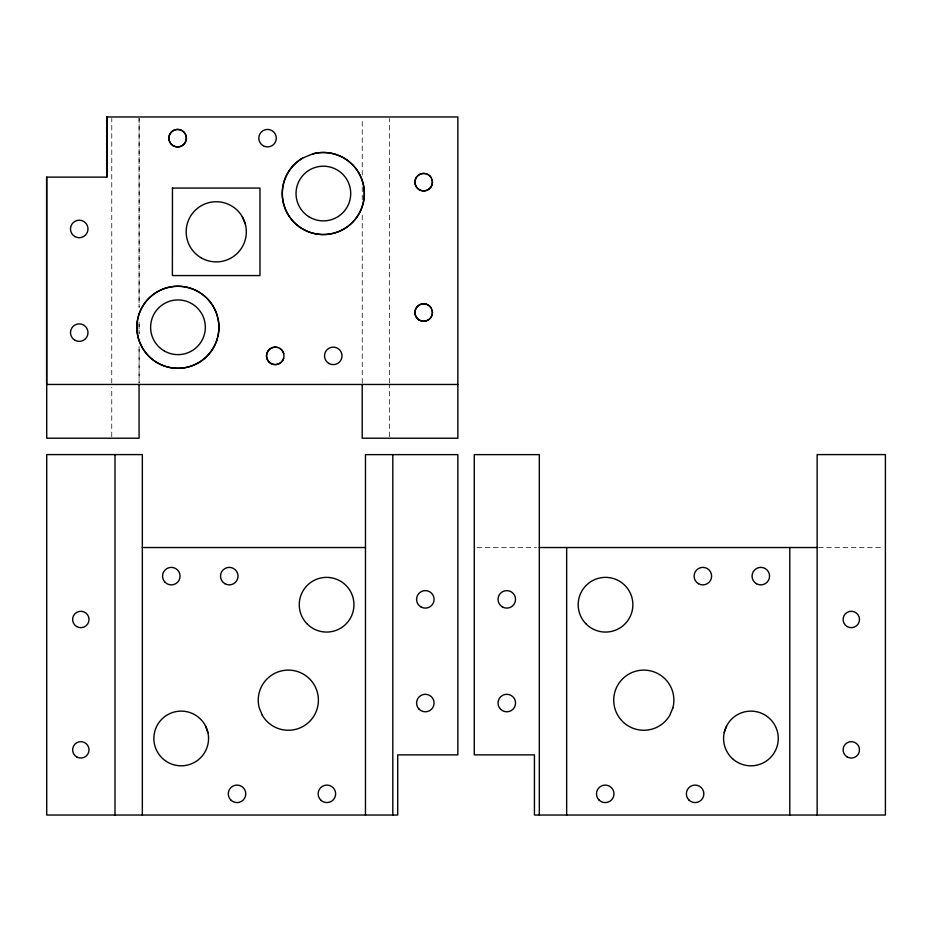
<?xml version="1.0" encoding="UTF-8"?>
<svg xmlns="http://www.w3.org/2000/svg" width="932" height="932" viewBox="0 0 932 932"><rect width="100%" height="100%" fill="white"/><g stroke="black" fill="none" stroke-linecap="round" stroke-linejoin="round"><path stroke-width="0.7" stroke-dasharray="4.66 3.5" d="M111.747 436.758L111.77 387.374M111.747 383.017L111.77 118.422M362.222 383.017L362.245 212.915M362.222 199.832L362.245 186.75M362.222 175.123L362.245 118.422M389.599 436.77L389.576 384.438M389.588 383.017L389.576 118.422M477.161 547.527L536.424 547.527M818.587 547.527L882.499 547.527M139.089 346.669L139.089 383.017L139.113 346.669M139.089 321.959L139.089 333.586L139.113 321.959M139.089 118.422L139.089 307.42L139.113 118.422"/><path stroke-width="1.4" d="M46.717 177.127L46.728 438.215L139.089 438.215L139.066 384.473M106.761 177.127L106.761 116.966L457.857 116.966L457.857 438.226L362.21 438.215L362.21 384.473M106.877 116.966L106.877 177.127L46.6 177.127L46.6 384.462L457.833 384.473M724.211 732.634L726.634 725.923M312.721 153.908L302.749 158.009A41.02 41.02 0 0 0 299.731 227.128A41.02 41.02 0 0 0 363.655 200.66A41.02 41.02 0 0 0 312.639 153.908A41.02 41.02 0 0 1 363.736 200.66A41.02 41.02 0 0 1 299.813 227.128A41.02 41.02 0 0 1 302.83 158.009M142.34 547.527L365.472 547.527M539.313 547.527L817.143 547.527M242.308 216.772L245.314 224.03M205.506 725.923L207.918 732.634M817.143 815.034L817.143 454.595L885.4 454.595L885.4 815.034L534.432 815.034L534.432 754.873L474.272 754.873L474.272 454.63L539.313 454.63L539.313 815.034M789.788 547.527L789.788 815.034M566.656 547.527L566.656 815.034M392.815 454.63L392.815 815.034M365.472 815.034L365.472 454.63L457.857 454.63L457.857 754.873L397.708 754.873L397.708 815.034L46.728 815.034L46.728 454.595L142.34 454.595L142.34 815.034M114.997 454.595L114.997 815.034M283.771 358.144A8.749 8.749 0 0 1 273.053 364.33A8.749 8.749 0 0 1 266.867 353.612A8.749 8.749 0 0 1 277.573 347.426M279.693 348.3A8.749 8.749 0 0 1 283.771 353.612M217.878 317.963A41.02 41.02 0 0 1 217.878 336.603M217.552 337.897A41.02 41.02 0 0 1 154.409 360.882A41.02 41.02 0 0 1 154.409 293.685A41.02 41.02 0 0 1 217.552 316.67M432.203 310.263A8.749 8.749 0 0 1 422.231 321.144A8.749 8.749 0 0 1 416.581 307.502A8.749 8.749 0 0 1 431.33 308.154M432.203 179.888A8.749 8.749 0 0 1 422.231 190.769A8.749 8.749 0 0 1 416.581 177.138A8.749 8.749 0 0 1 431.33 177.779M172.467 188.066L172.385 275.569L259.97 275.569L259.97 188.066L172.385 188.066M672.857 707.971L669.852 715.228A30.08 30.08 0 0 1 619.163 717.442A30.08 30.08 0 0 1 638.583 670.562A30.08 30.08 0 0 1 672.857 707.971M262.276 715.228L259.271 707.971A30.08 30.08 0 0 1 293.545 670.562A30.08 30.08 0 0 1 312.966 717.442A30.08 30.08 0 0 1 262.276 715.228M230.833 800.029A8.749 8.749 0 0 0 245.477 796.103A8.749 8.749 0 0 0 234.759 785.385A8.749 8.749 0 0 0 230.833 800.029M224.892 583.7A8.749 8.749 0 0 0 238.021 576.127A8.749 8.749 0 0 0 224.892 568.543A8.749 8.749 0 0 0 224.892 583.7M165.127 582.314A8.749 8.749 0 0 0 179.771 578.388A8.749 8.749 0 0 0 169.053 567.67A8.749 8.749 0 0 0 165.127 582.314M307.269 624.056A27.343 27.343 0 0 0 353.018 611.8A27.343 27.343 0 0 0 319.525 578.306A27.343 27.343 0 0 0 307.269 624.056M166.444 761.479A27.343 27.343 0 0 0 208.523 739.752A27.343 27.343 0 0 0 168.657 714.168A27.343 27.343 0 0 0 166.444 761.479M420.961 606.942A8.749 8.749 0 0 0 434.091 599.369A8.749 8.749 0 0 0 420.961 591.785A8.749 8.749 0 0 0 420.961 606.942M320.713 800.029A8.749 8.749 0 0 0 335.345 796.103A8.749 8.749 0 0 0 324.627 785.385A8.749 8.749 0 0 0 320.713 800.029M419.155 709.229A8.749 8.749 0 0 0 433.788 705.303A8.749 8.749 0 0 0 423.07 694.585A8.749 8.749 0 0 0 419.155 709.229M76.727 626.584A8.202 8.202 0 0 0 89.029 619.477A8.202 8.202 0 0 0 76.727 612.371A8.202 8.202 0 0 0 76.727 626.584M76.727 756.959A8.202 8.202 0 0 0 89.029 749.852A8.202 8.202 0 0 0 76.727 742.746A8.202 8.202 0 0 0 76.727 756.959M201.219 257.861A30.08 30.08 0 0 0 246.339 231.812A30.08 30.08 0 0 0 201.219 205.762A30.08 30.08 0 0 0 201.219 257.861M74.863 340.215A8.749 8.749 0 0 0 87.992 332.631A8.749 8.749 0 0 0 74.863 325.058A8.749 8.749 0 0 0 74.863 340.215M164.3 350.968A27.343 27.343 0 0 0 205.32 327.283A27.343 27.343 0 0 0 164.3 303.599A27.343 27.343 0 0 0 164.3 350.968M270.816 363.457A8.749 8.749 0 0 0 283.945 355.873A8.749 8.749 0 0 0 270.816 348.3A8.749 8.749 0 0 0 270.816 363.457M328.891 363.457A8.749 8.749 0 0 0 342.021 355.873A8.749 8.749 0 0 0 328.891 348.3A8.749 8.749 0 0 0 328.891 363.457M74.863 236.542A8.749 8.749 0 0 0 87.992 228.957A8.749 8.749 0 0 0 74.863 221.385A8.749 8.749 0 0 0 74.863 236.542M157.345 362.804A41.02 41.02 0 0 0 218.869 327.283A41.02 41.02 0 0 0 157.345 291.763A41.02 41.02 0 0 0 157.345 362.804M263.185 145.742A8.749 8.749 0 0 0 276.303 138.157A8.749 8.749 0 0 0 263.185 130.585A8.749 8.749 0 0 0 263.185 145.742M308.608 216.55A27.343 27.343 0 0 0 350.688 194.811A27.343 27.343 0 0 0 310.834 169.24A27.343 27.343 0 0 0 308.608 216.55M173.305 145.742A8.749 8.749 0 0 0 186.435 138.157A8.749 8.749 0 0 0 173.305 130.585A8.749 8.749 0 0 0 173.305 145.742M173.189 145.742A8.749 8.749 0 0 0 186.318 138.157A8.749 8.749 0 0 0 173.189 130.585A8.749 8.749 0 0 0 173.189 145.742M419.26 320.107A8.749 8.749 0 0 0 432.378 312.523A8.749 8.749 0 0 0 419.26 304.95A8.749 8.749 0 0 0 419.26 320.107M419.26 189.732A8.749 8.749 0 0 0 432.378 182.159A8.749 8.749 0 0 0 419.26 174.575A8.749 8.749 0 0 0 419.26 189.732M847.2 626.584A8.202 8.202 0 0 0 859.502 619.477A8.202 8.202 0 0 0 847.2 612.371A8.202 8.202 0 0 0 847.2 626.584M847.2 756.959A8.202 8.202 0 0 0 859.502 749.852A8.202 8.202 0 0 0 847.2 742.746A8.202 8.202 0 0 0 847.2 756.959M599.043 800.029A8.749 8.749 0 0 0 613.687 796.103A8.749 8.749 0 0 0 602.969 785.385A8.749 8.749 0 0 0 599.043 800.029M586.193 624.056A27.343 27.343 0 0 0 631.943 611.8A27.343 27.343 0 0 0 598.449 578.306A27.343 27.343 0 0 0 586.193 624.056M732.517 758.695A27.343 27.343 0 0 0 777.638 744.307A27.343 27.343 0 0 0 742.618 712.421A27.343 27.343 0 0 0 732.517 758.695M502.418 606.942A8.749 8.749 0 0 0 515.536 599.369A8.749 8.749 0 0 0 502.418 591.785A8.749 8.749 0 0 0 502.418 606.942M698.487 583.7A8.749 8.749 0 0 0 711.617 576.127A8.749 8.749 0 0 0 698.487 568.543A8.749 8.749 0 0 0 698.487 583.7M756.446 583.7A8.749 8.749 0 0 0 769.564 576.127A8.749 8.749 0 0 0 756.446 568.543A8.749 8.749 0 0 0 756.446 583.7M500.601 709.229A8.749 8.749 0 0 0 515.245 705.303A8.749 8.749 0 0 0 504.527 694.585A8.749 8.749 0 0 0 500.601 709.229M688.923 800.029A8.749 8.749 0 0 0 703.555 796.103A8.749 8.749 0 0 0 692.837 785.385A8.749 8.749 0 0 0 688.923 800.029"/></g></svg>
